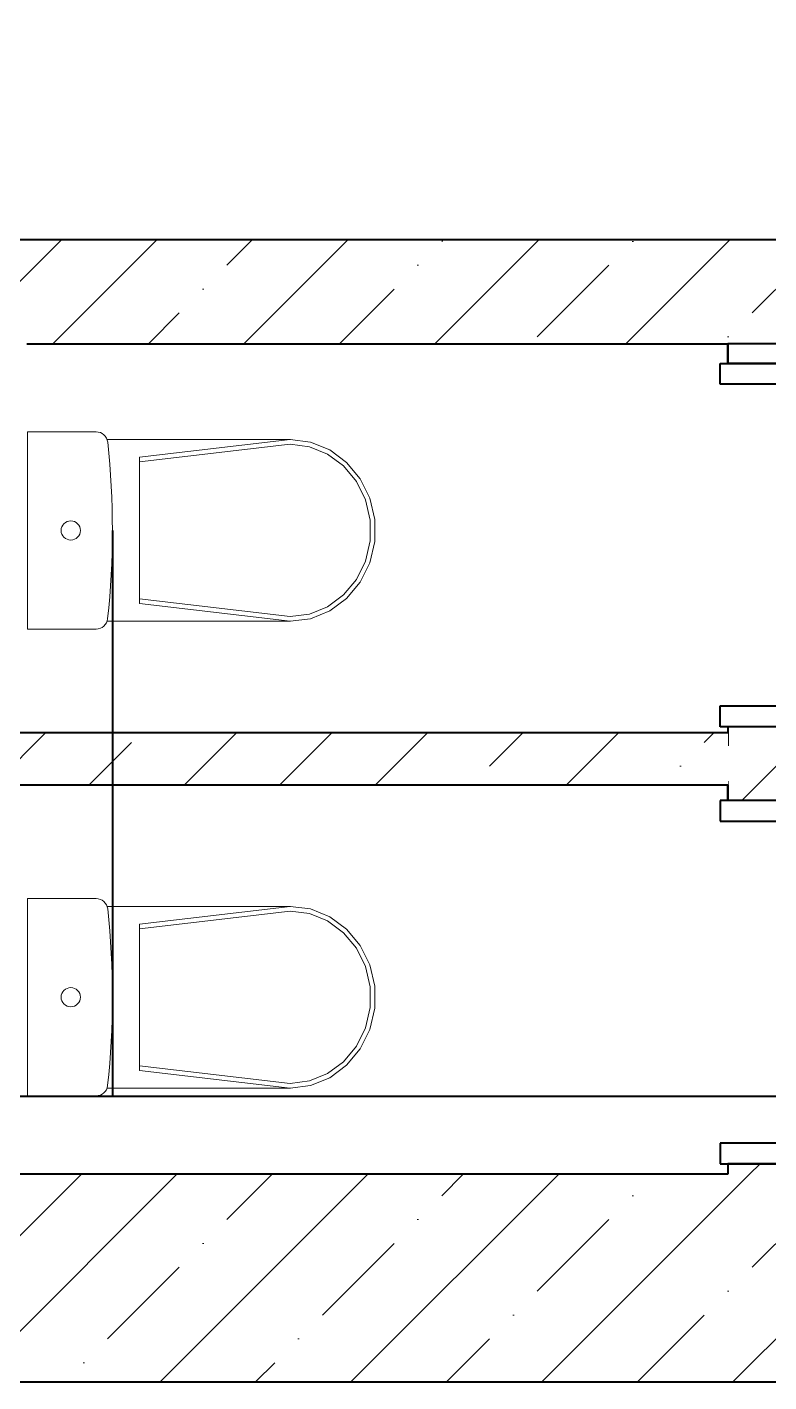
# Model space of a CAD drawing. Header units: feet. Extents: x -10410 to 374725, y -46422 to 88923.
# Drawn here: x 51966 to 53394, y 45236 to 47846 of the extents above; entities that cross this region are included whole.
import ezdxf
from ezdxf.enums import TextEntityAlignment as Align

# ---------------------------------------------------------------- set-up
doc = ezdxf.new("R2010")
doc.units = ezdxf.units.FT
doc.header["$MEASUREMENT"] = 0
doc.set_wipeout_variables(frame=1)
doc.linetypes.add('Wipeout_Contour', pattern=[1000, 0, -1000])
doc.linetypes.add('Штрихпунктирная', pattern=[670.2777624130249, 352.777767181396, -176.388883590699, 0, -141.11111164093])
for name, color, linetype, lineweight in [('Водоснабж.', 160, 'Continuous', 40), ('Двери ArchiCAD_Ном._пера__1', 7, 'Continuous', 20), ('Двери ArchiCAD_Ном._пера__21', 7, 'Continuous', 40), ('Двери ArchiCAD_Ном._пера__74', 255, 'Continuous', 0), ('Интерьер - Мебель_Ном._пера__2', 8, 'Continuous', 20), ('Конструктив - Стены Несущие_Ном._пера__21', 7, 'Continuous', 40), ('Элемент Модели - Оси_Ном._пера__1', 7, 'Continuous', 20)]:
    doc.layers.add(name, color=color, linetype=linetype, lineweight=lineweight)
for name, color, linetype in [('Двери ArchiCAD', 7, 'Continuous'), ('Интерьер - Мебель', 7, 'Continuous'), ('Конструктив - Стены Несущие', 7, 'Continuous'), ('Элемент Модели - Оси', 7, 'Continuous')]:
    doc.layers.add(name, color=color, linetype=linetype)
doc.layers.add('Конструктив - Стены Несущие_Ном._пера__170', color=7, linetype='Continuous', lineweight=5, true_color=0x9f9f00)
doc.layers.add('Элемент Модели - Оси_Ном._пера__94', color=7, linetype='Continuous', lineweight=5, true_color=0xdc4f00)
doc.styles.add('СГЕНЕРИР_СТИЛЬ_1', font='arial.ttf')
pattern_1 = [(44.99999999999999, (0, 0), (-183.8477563649663, 183.8477563649665), []), (44.99999999999999, (-91.92387818248316, 91.92387818248324), (-183.8477563649663, 183.8477563649665), [194.9999928474, -64.9999976158, 0, -64.9999976158])]

# ---------------------------------------------------------------- blocks, each defined once
blk = doc.blocks.new('Однопольная Дверь 18_4')
at = {"layer": 'Двери ArchiCAD_Ном._пера__1', "linetype": 'Continuous'}
blk.add_line((409.9999999999999, 0), (-300.1408311032397, 409.9999999999999), dxfattribs=at)
at = {"layer": 'Двери ArchiCAD_Ном._пера__21', "linetype": 'Continuous'}
for p, q in [((-450, 0), (-487, 0)), ((-410.0000000000001, 0), (-450, 0)), ((-450, 0), (-450, -115)), ((-450, 0), (-450, -115)), ((-410.0000000000001, -115), (-410.0000000000001, 0)), ((450, 0), (410.0000000000001, 0)), ((410.0000000000001, 0), (410.0000000000001, -115)), ((450, -115), (450, 0)), ((450, 0), (450, -115)), ((450, 0), (487, 0)), ((-450, -115), (-410.0000000000001, -115)), ((-450, -115), (-450, -200)), ((410.0000000000001, -115), (450, -115)), ((450, -115), (450, -200)), ((-450, -200), (-487, -200)), ((450, -200), (487, -200))]:
    blk.add_line(p, q, dxfattribs=at)
at = {"layer": 'Двери ArchiCAD_Ном._пера__74', "linetype": 'Continuous'}
blk.add_arc((409.9999999999999, 0), 820, 150, 180, dxfattribs=at)
blk = doc.blocks.new('Стена_18', base_point=(10050.30337495443, 5100.039151678196))
at = {"color": 254, "linetype": 'Wipeout_Contour', "lineweight": 0, "ltscale": 63914.33071712415}
blk.add_wipeout([(10050.30337495443, 5200.03917539789), (10300.303376666607, 5000.039151678195), (12734.83260942426, 5000.039151678195), (12734.83260942426, 5085.039158965321), (12734.83260942426, 5200.03917539789)], dxfattribs=at).dxf.layer = 'Конструктив - Стены Несущие'
at = {"color": 254, "linetype": 'Wipeout_Contour', "lineweight": 0, "ltscale": 73093.21621771195}
blk.add_wipeout([(13799.999999999996, 5200.03917539789), (13634.832604413123, 5200.03917539789), (13634.832604413123, 5085.039158965321), (13634.832604413123, 5000.039151678195), (13799.999999999996, 5000.039151678195)], dxfattribs=at).dxf.layer = 'Конструктив - Стены Несущие'
at = {"layer": 'Конструктив - Стены Несущие_Ном._пера__170', "linetype": 'Continuous'}
h = blk.add_hatch(dxfattribs=at)
h.set_pattern_fill('ЖЕЛЕЗОБЕТОН', color=256, style=0, pattern_type=2)
h.set_pattern_definition(pattern_1)
h.paths.add_polyline_path([(10050.30337495443, 5200.039175397891), (10300.30337666661, 5000.039151678196), (12734.83260942426, 5000.039151678196), (12734.83260942426, 5085.039158965322), (12734.83260942426, 5200.039175397891)])
h = blk.add_hatch(dxfattribs=at)
h.set_pattern_fill('ЖЕЛЕЗОБЕТОН', color=256, style=0, pattern_type=2)
h.set_pattern_definition(pattern_1)
h.paths.add_polyline_path([(13800, 5200.039175397891), (13634.83260441312, 5200.039175397891), (13634.83260441312, 5085.039158965322), (13634.83260441312, 5000.039151678196), (13800, 5000.039151678196)])
at = {"layer": 'Конструктив - Стены Несущие_Ном._пера__21', "linetype": 'Continuous'}
for p, q in [((12734.83262182006, 5200.039151678196), (12697.83262182006, 5200.039151678196)), ((12734.83262182006, 5200.039151678196), (12734.83262182006, 5085.039151678196)), ((13634.83262182006, 5200.039151678196), (13671.83262182006, 5200.039151678196)), ((13634.83262182006, 5200.039151678196), (13634.83262182006, 5085.039151678196)), ((12734.83262182006, 5085.039151678196), (12734.83262182006, 5000.039151678196)), ((13634.83262182006, 5085.039151678196), (13634.83262182006, 5000.039151678196)), ((12734.83262182006, 5000.039151678196), (12697.83262182006, 5000.039151678196)), ((13634.83262182006, 5000.039151678196), (13671.83262182006, 5000.039151678196))]:
    blk.add_line(p, q, dxfattribs=at)
at = {"layer": 'Конструктив - Стены Несущие_Ном._пера__21', "linetype": 'Continuous', "flags": 128}
for points in [[(12734.83260942426, 5200.039151678196), (10050.30337495443, 5200.039151678197)], [(13800, 5200.039151678196), (13634.83260441312, 5200.039151678196)], [(10300.30337495443, 5000.039151678197), (12734.83261514015, 5000.039151678196)], [(13634.83264257894, 5000.039151678196), (13800, 5000.039151678196)]]:
    blk.add_lwpolyline(points, dxfattribs=at)
at = {"layer": 'Двери ArchiCAD', "linetype": 'Continuous', "xscale": -1, "zscale": 1000}
blk.add_blockref('Однопольная Дверь 18_4', (13184.83262182006, 5200.039151678196), dxfattribs=at)
blk = doc.blocks.new('Однопольная Дверь 18_5')
at = {"layer": 'Двери ArchiCAD_Ном._пера__1', "linetype": 'Continuous'}
blk.add_line((309.9999999999999, 0), (-226.935750346352, 309.9999999999999), dxfattribs=at)
at = {"layer": 'Двери ArchiCAD_Ном._пера__21', "linetype": 'Continuous'}
for p, q in [((-350, 0), (-387, 0)), ((-310, 0), (-350, 0)), ((-350, 0), (-350, -115)), ((-350, 0), (-350, -100)), ((-310, -115), (-310, 0)), ((350, 0), (310, 0)), ((310, 0), (310, -115)), ((350, -115), (350, 0)), ((350, 0), (350, -100)), ((350, 0), (387, 0)), ((-350, -100), (-387, -100)), ((350, -100), (387, -100)), ((-350, -115), (-310, -115)), ((310, -115), (350, -115))]:
    blk.add_line(p, q, dxfattribs=at)
at = {"layer": 'Двери ArchiCAD_Ном._пера__74', "linetype": 'Continuous'}
blk.add_arc((309.9999999999999, 0), 619.9999999999999, 150, 180, dxfattribs=at)
blk = doc.blocks.new('Стена_22', base_point=(11700.24906046844, 5000.039151678197))
at = {"color": 254, "linetype": 'Wipeout_Contour', "lineweight": 0, "ltscale": 50865.84538059111}
blk.add_wipeout([(11650.24905633021, 4962.269841904894), (11750.249059334425, 4962.269841904894), (11750.249059334425, 5000.0391516781965), (11650.249069441235, 5000.0391516781965)], dxfattribs=at).dxf.layer = 'Конструктив - Стены Несущие'
at = {"color": 254, "linetype": 'Wipeout_Contour', "lineweight": 0, "ltscale": 49713.88365109595}
blk.add_wipeout([(11750.249059334425, 4262.269847097451), (11650.24905633021, 4262.269847097451), (11650.249069441235, 4120.174000976913), (11750.249059334425, 4120.174000976913)], dxfattribs=at).dxf.layer = 'Конструктив - Стены Несущие'
at = {"color": 254, "linetype": 'Wipeout_Contour', "lineweight": 0, "ltscale": 48748.29968586657}
blk.add_wipeout([(11650.249069878448, 3399.999999999997), (11750.249061084538, 3399.999999999997), (11750.249061084538, 3420.1739910068923), (11650.249069878448, 3420.1739910068923)], dxfattribs=at).dxf.layer = 'Конструктив - Стены Несущие'
at = {"layer": 'Конструктив - Стены Несущие_Ном._пера__170', "linetype": 'Continuous'}
h = blk.add_hatch(dxfattribs=at)
h.set_pattern_fill('ЖЕЛЕЗОБЕТОН', color=256, style=0, pattern_type=2)
h.set_pattern_definition(pattern_1)
h.paths.add_polyline_path([(11650.24905633021, 4962.269841904894), (11750.24905933442, 4962.269841904894), (11750.24905933442, 5000.039151678197), (11650.24906944123, 5000.039151678197)])
h = blk.add_hatch(dxfattribs=at)
h.set_pattern_fill('ЖЕЛЕЗОБЕТОН', color=256, style=0, pattern_type=2)
h.set_pattern_definition(pattern_1)
h.paths.add_polyline_path([(11750.24905933442, 4262.269847097452), (11650.24905633021, 4262.269847097452), (11650.24906944123, 4120.174000976914), (11750.24905933442, 4120.174000976914)])
h = blk.add_hatch(dxfattribs=at)
h.set_pattern_fill('ЖЕЛЕЗОБЕТОН', color=256, style=0, pattern_type=2)
h.set_pattern_definition(pattern_1)
h.paths.add_polyline_path([(11650.24906987845, 3399.999999999997), (11750.24906108455, 3399.999999999997), (11750.24906108455, 3420.173991006892), (11650.24906987845, 3420.173991006892)])
at = {"layer": 'Конструктив - Стены Несущие_Ном._пера__21', "linetype": 'Continuous'}
for p, q in [((11650.24906046844, 4962.269847742529), (11650.24906046844, 4999.26984774253)), ((11750.24906046844, 4962.269847742529), (11750.24906046844, 4999.26984774253)), ((11750.24906046844, 4962.269847742529), (11650.24906046844, 4962.269847742529)), ((11650.24906046844, 4262.26984774253), (11650.24906046844, 4225.269847742529)), ((11750.24906046844, 4262.26984774253), (11650.24906046844, 4262.26984774253)), ((11750.24906046844, 4262.26984774253), (11750.24906046844, 4225.269847742529)), ((11650.24906046843, 4120.173991979572), (11650.24906046843, 4157.173991979572)), ((11750.24906046843, 4120.173991979572), (11750.24906046843, 4157.173991979572)), ((11750.24906046843, 4120.173991979572), (11650.24906046843, 4120.173991979572)), ((11650.24906046843, 3420.173991979571), (11650.24906046843, 3383.173991979571)), ((11750.24906046843, 3420.173991979571), (11650.24906046843, 3420.173991979571)), ((11750.24906046843, 3420.173991979571), (11750.24906046843, 3383.173991979571))]:
    blk.add_line(p, q, dxfattribs=at)
at = {"layer": 'Конструктив - Стены Несущие_Ном._пера__21', "linetype": 'Continuous', "flags": 128}
for points in [[(11650.24906046843, 5000.039151678197), (11650.24906046843, 4962.269851364119)], [(11750.24906046843, 5000.039151678197), (11650.24906046843, 5000.039151678197)], [(11750.24906046843, 4962.26985136412), (11750.24906046843, 5000.039151678197)], [(11650.24906046843, 4262.269841394097), (11650.24906046843, 4250.232902496938)], [(11750.24906046843, 4120.174000976914), (11750.24906046843, 4262.269841394097)], [(11650.24906046843, 4150.232902496938), (11650.24906046843, 4120.174000976914)], [(11650.24906046843, 3420.173991006892), (11650.24906046843, 3399.999999999997)], [(11750.24906046843, 3399.999999999997), (11750.24906046843, 3420.173991006892)]]:
    blk.add_lwpolyline(points, dxfattribs=at)
at = {"layer": 'Двери ArchiCAD', "linetype": 'Continuous', "xscale": -1, "zscale": 1000, "rotation": 270}
blk.add_blockref('Однопольная Дверь 18_5', (11750.24906046843, 4612.26984774253), dxfattribs=at)
at = {"layer": 'Двери ArchiCAD', "linetype": 'Continuous', "zscale": 1000, "rotation": 270}
blk.add_blockref('Однопольная Дверь 18_5', (11750.24906046843, 3770.173991979571), dxfattribs=at)
blk = doc.blocks.new('Стена_23', base_point=(10051.30337495443, 4200.232902496938))
at = {"color": 254, "linetype": 'Wipeout_Contour', "lineweight": 0, "ltscale": 46556.08651242521}
blk.add_wipeout([(10051.30337495443, 4150.232902496938), (11650.249060468432, 4150.232902496938), (11650.249060468432, 4250.232902496938), (10051.30337495443, 4250.232902496938)], dxfattribs=at).dxf.layer = 'Конструктив - Стены Несущие'
at = {"layer": 'Конструктив - Стены Несущие_Ном._пера__170', "linetype": 'Continuous'}
h = blk.add_hatch(dxfattribs=at)
h.set_pattern_fill('ЖЕЛЕЗОБЕТОН', color=256, style=0, pattern_type=2)
h.set_pattern_definition(pattern_1)
h.paths.add_polyline_path([(10051.30337495443, 4150.232902496938), (11650.24906046843, 4150.232902496938), (11650.24906046843, 4250.232902496938), (10051.30337495443, 4250.232902496938)])
at = {"layer": 'Конструктив - Стены Несущие_Ном._пера__21', "linetype": 'Continuous', "flags": 128}
for points in [[(11650.24906046843, 4250.232902496938), (10051.30337495443, 4250.232902496938)], [(10051.30337495443, 4250.232902496938), (10051.30337495443, 4150.232902496938)], [(10051.30337495443, 4150.232902496938), (11650.24906046843, 4150.232902496938)]]:
    blk.add_lwpolyline(points, dxfattribs=at)
blk = doc.blocks.new('Стена_29', base_point=(10051.30337495443, 3399.999999999996))
at = {"color": 254, "linetype": 'Wipeout_Contour', "lineweight": 0, "ltscale": 50799.59750387362}
blk.add_wipeout([(10051.30337495443, 2999.999999999996), (14299.999999999995, 2999.9999999999964), (14699.999999999996, 3399.9999999999964), (10051.30337495443, 3399.999999999996)], dxfattribs=at).dxf.layer = 'Конструктив - Стены Несущие'
at = {"layer": 'Конструктив - Стены Несущие_Ном._пера__170', "linetype": 'Continuous'}
h = blk.add_hatch(dxfattribs=at)
h.set_pattern_fill('ЖЕЛЕЗОБЕТОН', color=256, style=0, pattern_type=2)
h.set_pattern_definition(pattern_1)
h.paths.add_polyline_path([(10051.30337495443, 2999.999999999996), (14300, 2999.999999999997), (14700, 3399.999999999997), (10051.30337495443, 3399.999999999996)])
at = {"layer": 'Конструктив - Стены Несущие_Ном._пера__21', "linetype": 'Continuous', "flags": 128}
for points in [[(11650.24906046843, 3399.999999999996), (10051.30337495443, 3399.999999999996)], [(10051.30337495443, 2999.999999999996), (14300, 2999.999999999997)]]:
    blk.add_lwpolyline(points, dxfattribs=at)
blk = doc.blocks.new('Символ Унитаза 18')
at = {"layer": 'Интерьер - Мебель_Ном._пера__2', "linetype": 'Continuous'}
for p, q in [((-1.17602177755203e-14, -8.299067365872994e-13), (1.17602177755203e-14, 379.9999034471653)), ((1.17602177755203e-14, 379.9999034471653), (132.4369015250075, 379.9999034471653)), ((153.5885845769925, 364.9446806873453), (506.7598465798498, 364.9446806873453)), ((506.2906305557291, 364.9446806873453), (215.748266005609, 330.8964399560934)), ((506.2906305557291, 356.0179443344244), (215.748266005609, 321.9697036031727)), ((545.4349571069638, 359.963791518234), (506.2842958522224, 364.9439383325517)), ((543.3142726987173, 351.1937631946211), (506.2906305557291, 356.0179443344244)), ((578.1862353357596, 337.0015836477349), (543.3142726987173, 351.1937631946211)), ((582.329657571218, 345.0694711402808), (545.4349571069638, 359.963791518234)), ((614.8162896884315, 321.1297789244933), (582.329657571218, 345.0694711402808)), ((215.748266005609, 189.9999517235826), (215.748266005609, 330.8964399560934)), ((608.8798867529879, 314.2662035826252), (578.1862353357596, 337.0015836477349)), ((633.6114234967307, 284.3089206488576), (608.8798867529879, 314.2662035826252)), ((640.9998732693008, 289.5411428638896), (614.8162896884315, 321.1297789244933)), ((659.3530917243294, 252.1461620720447), (640.9998732693008, 289.5411428638896)), ((650.9435385469969, 248.8707432404213), (633.6114234967307, 284.3089206488576)), ((659.8689523767911, 210.0112094155546), (650.9435385469969, 248.8707432404213)), ((668.8053820828164, 211.126125995132), (659.3530917243294, 252.1461620720447)), ((659.8689523767911, 169.9886940317103), (659.8689523767911, 210.0112094155546)), ((668.8053820828164, 168.8737774526312), (668.8053820828164, 211.126125995132)), ((215.748266005609, 189.9999517235826), (215.748266005609, 49.10346349166981)), ((650.9435385469969, 131.1291602068436), (659.8689523767911, 169.9886940317103)), ((659.3530917243294, 127.8537413757186), (668.8053820828164, 168.8737774526312)), ((633.6114234967307, 95.69098279836751), (650.9435385469969, 131.1291602068436)), ((640.9998732693008, 90.45876058385372), (659.3530917243294, 127.8537413757186)), ((608.8798867529879, 65.73369986465966), (633.6114234967307, 95.69098279836751)), ((614.8162896884315, 58.87012452324006), (640.9998732693008, 90.45876058385372)), ((506.2906305557291, 23.98195911284045), (215.748266005609, 58.03019984409229)), ((578.1862353357596, 42.99831979955989), (608.8798867529879, 65.73369986465966)), ((582.329657571218, 34.93043230744261), (614.8162896884315, 58.87012452324006)), ((506.2906305557291, 15.05522276041797), (215.748266005609, 49.10346349166981)), ((506.2906305557291, 23.98195911284045), (543.3142726987173, 28.8061402526837)), ((543.3142726987173, 28.8061402526837), (578.1862353357596, 42.99831979955989)), ((545.4349571069638, 20.03611192948928), (582.329657571218, 34.93043230744261)), ((153.8050999604361, 15.05522276041797), (506.7598465798498, 15.05522276041797)), ((506.2842958522224, 15.05596511518161), (545.4349571069638, 20.03611192948928)), ((-1.17602177755203e-14, -8.299067365872994e-13), (132.4369015250075, -8.299067365872994e-13))]:
    blk.add_line(p, q, dxfattribs=at)
for centre, major_axis, start_param, end_param in [((132.4369015250075, 357.9317044589052), (22.30808301878344, 0), 0.1004150955549939, 1.570796326794897), ((-1479.778481335037, 189.9999517235826), (1643.435846253833, 0), 6.178216521560275, 6.388032124757578), ((132.4369015250075, 22.06819898855911), (22.30808301878344, 0), 4.71238898038469, 6.173784799519701)]:
    blk.add_ellipse(centre, major_axis=major_axis, ratio=0.9892467662944263, start_param=start_param, end_param=end_param, dxfattribs=at)
blk.add_ellipse((83.58069670537742, 189.9999517235826), major_axis=(18.66063203038796, 0), ratio=0.9892467662944264, dxfattribs=at)
blk = doc.blocks.new('Стандартный Маркер Сетки_2')
at = {"layer": 'Элемент Модели - Оси_Ном._пера__94', "linetype": 'Штрихпунктирная'}
blk.add_line((1000, 0), (17700, 0), dxfattribs=at)
at = {"layer": 'Элемент Модели - Оси_Ном._пера__1', "style": 'СГЕНЕРИР_СТИЛЬ_1'}
blk.add_attdef('AC_MarkerText_1', text='', height=350.0000000000001, dxfattribs=at).set_placement((-500, 20.00049999999989), align=Align.MIDDLE_CENTER)

msp = doc.modelspace()

# ---------------------------------------------------------------- linework, layer by layer
at = {"layer": 'Водоснабж.'}
for p, q in [((44764.83424203872, 45785.75028977653), (52296.77654193059, 45786.16004425869)), ((52115.49406866045, 45785.75028977654), (51966.49406866045, 45785.75028977654))]:
    msp.add_line(p, q, dxfattribs=at)

# ---------------------------------------------------------------- block references
at = {"layer": 'Интерьер - Мебель', "color": 214, "linetype": 'Continuous', "lineweight": 20, "zscale": 1000}
for p in [(51966.49406866045, 46686.09078701556), (51966.49406866045, 45786.83870863557)]:
    msp.add_blockref('Символ Унитаза 18', p, dxfattribs=at)
at = {"layer": 'Конструктив - Стены Несущие'}
msp.add_blockref('Стена_18', (51715.49406866045, 47335.78944145473), dxfattribs=at)

# ---------------------------------------------------------------- next in the draw order: block references
msp.add_blockref('Стена_22', (53365.43975417445, 47235.78944145473), dxfattribs=at)

# ---------------------------------------------------------------- next in the draw order: linework, layer by layer
at = {"layer": 'Водоснабж.'}
msp.add_line((52296.77654193059, 45786.16004425869), (55315.190693706, 45786.16004425869), dxfattribs=at)

# ---------------------------------------------------------------- next in the draw order: block references
at = {"layer": 'Конструктив - Стены Несущие'}
for name, p in [('Стена_23', (51716.49406866045, 46435.98319227347)), ('Стена_29', (51716.49406866045, 45635.75028977654))]:
    msp.add_blockref(name, p, dxfattribs=at)

# ---------------------------------------------------------------- next in the draw order: linework, layer by layer
at = {"layer": 'Водоснабж.'}
msp.add_line((52130.15143052251, 46875.99158125732), (52130.21072028499, 45786.15098270601), dxfattribs=at)

# ---------------------------------------------------------------- next in the draw order: block references
at = {"layer": 'Элемент Модели - Оси', "color": 8, "linetype": 'Continuous', "lineweight": 20, "zscale": 1000}
msp.add_blockref('Стандартный Маркер Сетки_2', (37665.19069370602, 45635.75028977654), dxfattribs=at)

doc.saveas('drawing.dxf')
